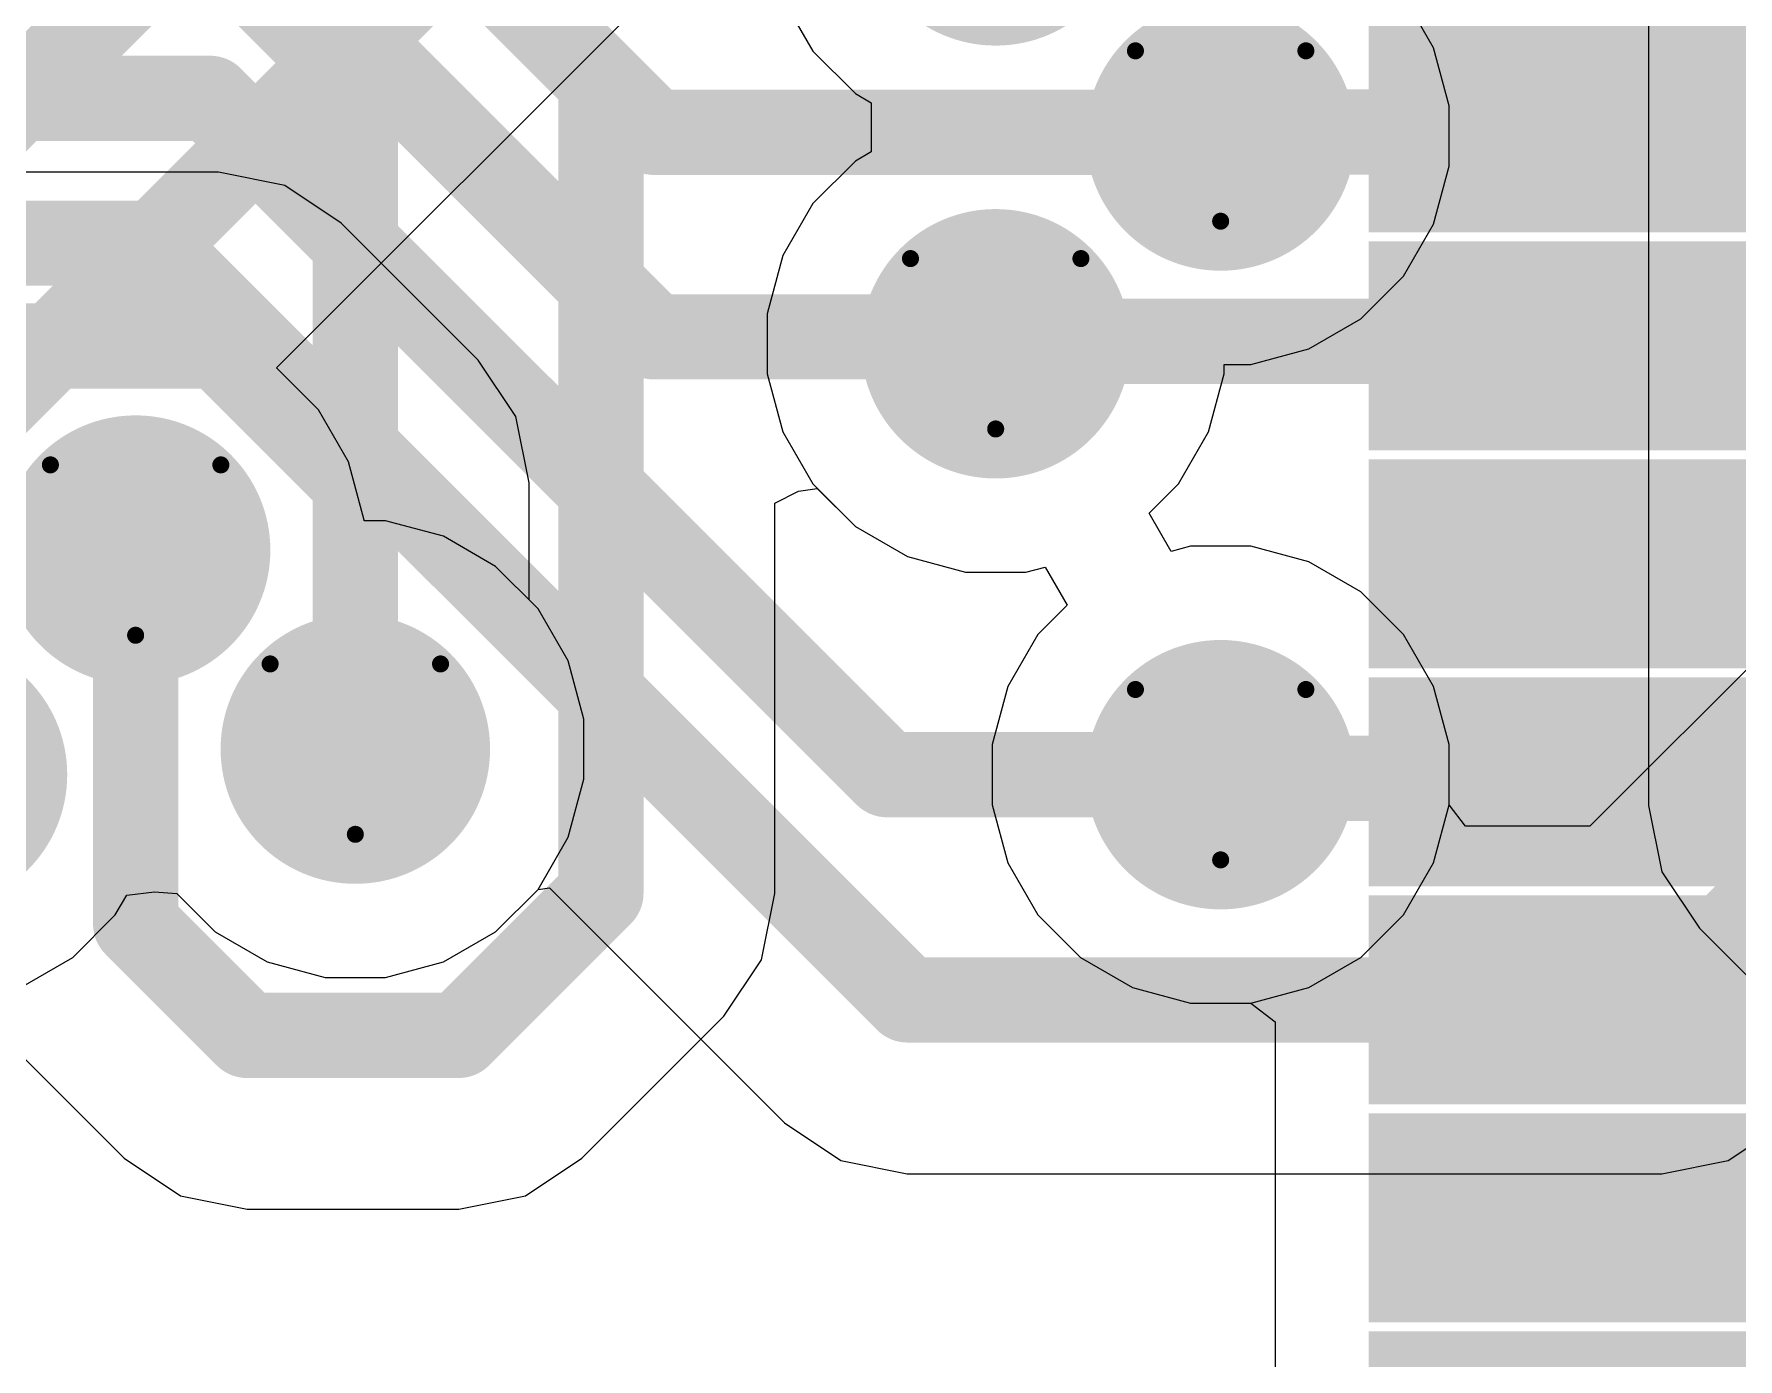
# Model space of a CAD drawing. Header units: inches. Extents: x -21 to 276, y -5 to 220.
# Drawn here: x 71.28 to 76.36, y 27.99 to 31.94 of the extents above; entities that cross this region are included whole.
import ezdxf

# ---------------------------------------------------------------- set-up
doc = ezdxf.new("R2010")
doc.units = ezdxf.units.IN
for name, color, linetype in [('Bottom Layer', 5, 'Continuous'), ('Bottom Paste', 16, 'Continuous'), ('Bottom Solder', 6, 'Continuous'), ('Drill Drawing', 1, 'Continuous'), ('Ground', 16, 'Continuous'), ('Power + Signal', 76, 'Continuous'), ('Top Layer', 1, 'Continuous'), ('Top Solder', 216, 'Continuous'), ('Via Holes', 16, 'Continuous')]:
    doc.layers.add(name, color=color, linetype=linetype)

# ---------------------------------------------------------------- blocks, each defined once
blk = doc.blocks.new('SSOP_28_208____B_58')
at = {"layer": 'Bottom Layer'}
for points in [[(-4.025, 0.535), (-2.775, 0.535), (-2.775, 0.115), (-4.025, 0.115)], [(-4.025, -0.115), (-2.775, -0.115), (-2.775, -0.535), (-4.025, -0.535)], [(-4.025, -0.765), (-2.775, -0.765), (-2.775, -1.185), (-4.025, -1.185)], [(-4.025, -1.415), (-2.775, -1.415), (-2.775, -1.835), (-4.025, -1.835)], [(-4.025, -2.065), (-2.775, -2.065), (-2.775, -2.485), (-4.025, -2.485)], [(-4.025, -2.715), (-2.775, -2.715), (-2.775, -3.135), (-4.025, -3.135)]]:
    blk.add_hatch(color=5, dxfattribs=at).paths.add_polyline_path(points)
at = {"layer": 'Bottom Paste'}
for points in [[(-4.025, 0.535), (-2.775, 0.535), (-2.775, 0.115), (-4.025, 0.115)], [(-4.025, -0.115), (-2.775, -0.115), (-2.775, -0.535), (-4.025, -0.535)], [(-4.025, -0.765), (-2.775, -0.765), (-2.775, -1.185), (-4.025, -1.185)], [(-4.025, -1.415), (-2.775, -1.415), (-2.775, -1.835), (-4.025, -1.835)], [(-4.025, -2.065), (-2.775, -2.065), (-2.775, -2.485), (-4.025, -2.485)], [(-4.025, -2.715), (-2.775, -2.715), (-2.775, -3.135), (-4.025, -3.135)]]:
    blk.add_hatch(color=16, dxfattribs=at).paths.add_polyline_path(points)
at = {"layer": 'Bottom Solder'}
for points in [[(-4.1266, 1.2866), (-2.6734, 1.2866), (-2.6734, 0.6634), (-4.1266, 0.6634)], [(-4.1266, 0.6366), (-2.6734, 0.6366), (-2.6734, 0.0134), (-4.1266, 0.0134)], [(-4.1266, -0.0134), (-2.6734, -0.0134), (-2.6734, -0.6366), (-4.1266, -0.6366)], [(-4.1266, -0.6634), (-2.6734, -0.6634), (-2.6734, -1.2866), (-4.1266, -1.2866)], [(-4.1266, -1.3134), (-2.6734, -1.3134), (-2.6734, -1.9366), (-4.1266, -1.9366)], [(-4.1266, -1.9634), (-2.6734, -1.9634), (-2.6734, -2.5866), (-4.1266, -2.5866)], [(-4.1266, -2.6134), (-2.6734, -2.6134), (-2.6734, -3.2366), (-4.1266, -3.2366)]]:
    blk.add_hatch(color=6, dxfattribs=at).paths.add_polyline_path(points)

msp = doc.modelspace()

# ---------------------------------------------------------------- hatches: boundary and pattern name
at = {"layer": 'Bottom Layer'}
h = msp.add_hatch(color=5, dxfattribs=at)
edge = h.paths.add_edge_path()
edge.add_arc((74.8132, 31.6376), 0.3, 0, 360)
h = msp.add_hatch(color=5, dxfattribs=at)
edge = h.paths.add_edge_path()
edge.add_arc((74.1426, 31.0182), 0.3, 0, 360)
h = msp.add_hatch(color=5, dxfattribs=at)
edge = h.paths.add_edge_path()
edge.add_arc((71.5789, 30.4031), 0.3, 0, 360)
h = msp.add_hatch(color=5, dxfattribs=at)
edge = h.paths.add_edge_path()
edge.add_arc((72.2338, 29.8096), 0.3, 0, 360)
h = msp.add_hatch(color=5, dxfattribs=at)
edge = h.paths.add_edge_path()
edge.add_arc((74.8132, 29.7334), 0.3, 0, 360)
at = {"layer": 'Bottom Solder'}
h = msp.add_hatch(color=6, dxfattribs=at)
edge = h.paths.add_edge_path()
edge.add_arc((74.1426, 32.3088), 0.4016, 0, 360)
h = msp.add_hatch(color=6, dxfattribs=at)
edge = h.paths.add_edge_path()
edge.add_arc((74.8132, 31.6376), 0.4016, 0, 360)
h = msp.add_hatch(color=6, dxfattribs=at)
edge = h.paths.add_edge_path()
edge.add_arc((74.1426, 31.0182), 0.4016, 0, 360)
h = msp.add_hatch(color=6, dxfattribs=at)
edge = h.paths.add_edge_path()
edge.add_arc((71.5789, 30.4031), 0.4016, 0, 360)
h = msp.add_hatch(color=6, dxfattribs=at)
edge = h.paths.add_edge_path()
edge.add_arc((72.2338, 29.8096), 0.4016, 0, 360)
h = msp.add_hatch(color=6, dxfattribs=at)
edge = h.paths.add_edge_path()
edge.add_arc((70.9734, 29.7334), 0.4016, 0, 360)
h = msp.add_hatch(color=6, dxfattribs=at)
edge = h.paths.add_edge_path()
edge.add_arc((74.8132, 29.7334), 0.4016, 0, 360)
at = {"layer": 'Ground'}
h = msp.add_hatch(color=16, dxfattribs=at)
edge = h.paths.add_edge_path()
edge.add_arc((74.8132, 31.6376), 0.3, 0, 360)
h = msp.add_hatch(color=16, dxfattribs=at)
edge = h.paths.add_edge_path()
edge.add_arc((74.1426, 31.0182), 0.3, 0, 360)
h = msp.add_hatch(color=16, dxfattribs=at)
edge = h.paths.add_edge_path()
edge.add_arc((71.5789, 30.4031), 0.3, 0, 360)
h = msp.add_hatch(color=16, dxfattribs=at)
edge = h.paths.add_edge_path()
edge.add_arc((72.2338, 29.8096), 0.3, 0, 360)
h = msp.add_hatch(color=16, dxfattribs=at)
edge = h.paths.add_edge_path()
edge.add_arc((74.8132, 29.7334), 0.3, 0, 360)
at = {"layer": 'Power + Signal'}
h = msp.add_hatch(color=76, dxfattribs=at)
edge = h.paths.add_edge_path()
edge.add_arc((74.8132, 31.6376), 0.3, 0, 360)
h = msp.add_hatch(color=76, dxfattribs=at)
edge = h.paths.add_edge_path()
edge.add_arc((74.1426, 31.0182), 0.3, 0, 360)
h = msp.add_hatch(color=76, dxfattribs=at)
edge = h.paths.add_edge_path()
edge.add_arc((71.5789, 30.4031), 0.3, 0, 360)
h = msp.add_hatch(color=76, dxfattribs=at)
edge = h.paths.add_edge_path()
edge.add_arc((72.2338, 29.8096), 0.3, 0, 360)
h = msp.add_hatch(color=76, dxfattribs=at)
edge = h.paths.add_edge_path()
edge.add_arc((74.8132, 29.7334), 0.3, 0, 360)
at = {"layer": 'Top Layer'}
h = msp.add_hatch(color=1, dxfattribs=at)
edge = h.paths.add_edge_path()
edge.add_arc((74.8132, 31.6376), 0.3, 0, 360)
h = msp.add_hatch(color=1, dxfattribs=at)
edge = h.paths.add_edge_path()
edge.add_arc((74.1426, 31.0182), 0.3, 0, 360)
h = msp.add_hatch(color=1, dxfattribs=at)
edge = h.paths.add_edge_path()
edge.add_arc((71.5789, 30.4031), 0.3, 0, 360)
h = msp.add_hatch(color=1, dxfattribs=at)
edge = h.paths.add_edge_path()
edge.add_arc((72.2338, 29.8096), 0.3, 0, 360)
h = msp.add_hatch(color=1, dxfattribs=at)
edge = h.paths.add_edge_path()
edge.add_arc((74.8132, 29.7334), 0.3, 0, 360)
at = {"layer": 'Top Solder'}
h = msp.add_hatch(color=216, dxfattribs=at)
edge = h.paths.add_edge_path()
edge.add_arc((74.1426, 32.3088), 0.4016, 0, 360)
h = msp.add_hatch(color=216, dxfattribs=at)
edge = h.paths.add_edge_path()
edge.add_arc((74.8132, 31.6376), 0.4016, 0, 360)
h = msp.add_hatch(color=216, dxfattribs=at)
edge = h.paths.add_edge_path()
edge.add_arc((74.1426, 31.0182), 0.4016, 0, 360)
h = msp.add_hatch(color=216, dxfattribs=at)
edge = h.paths.add_edge_path()
edge.add_arc((71.5789, 30.4031), 0.4016, 0, 360)
h = msp.add_hatch(color=216, dxfattribs=at)
edge = h.paths.add_edge_path()
edge.add_arc((72.2338, 29.8096), 0.4016, 0, 360)
h = msp.add_hatch(color=216, dxfattribs=at)
edge = h.paths.add_edge_path()
edge.add_arc((70.9734, 29.7334), 0.4016, 0, 360)
h = msp.add_hatch(color=216, dxfattribs=at)
edge = h.paths.add_edge_path()
edge.add_arc((74.8132, 29.7334), 0.4016, 0, 360)
at = {"layer": 'Via Holes'}
h = msp.add_hatch(color=7, dxfattribs=at)
edge = h.paths.add_edge_path()
edge.add_arc((74.8132, 31.6376), 0.15, 0, 360)
h = msp.add_hatch(color=7, dxfattribs=at)
edge = h.paths.add_edge_path()
edge.add_arc((74.1426, 31.0182), 0.15, 0, 360)
h = msp.add_hatch(color=7, dxfattribs=at)
edge = h.paths.add_edge_path()
edge.add_arc((71.5789, 30.4031), 0.15, 0, 360)
h = msp.add_hatch(color=7, dxfattribs=at)
edge = h.paths.add_edge_path()
edge.add_arc((72.2338, 29.8096), 0.15, 0, 360)
h = msp.add_hatch(color=7, dxfattribs=at)
edge = h.paths.add_edge_path()
edge.add_arc((74.8132, 29.7334), 0.15, 0, 360)

# ---------------------------------------------------------------- linework, layer by layer
at = {"layer": 'Bottom Layer'}
for p, q in [((73.508, 32.0459), (73.5977, 31.8907)), ((73.5977, 31.8907), (73.7245, 31.7639)), ((73.7245, 31.7639), (73.7713, 31.7368)), ((73.7713, 31.7368), (73.7713, 31.5902)), ((73.7245, 31.5631), (73.5977, 31.4363)), ((73.7713, 31.5902), (73.7245, 31.5631)), ((71.8256, 31.5297), (70.1874, 31.5297)), ((72.0239, 31.4902), (71.8256, 31.5297)), ((72.1919, 31.378), (72.0239, 31.4902)), ((73.5977, 31.4363), (73.508, 31.2811)), ((72.6001, 30.9698), (72.1919, 31.378)), ((73.508, 31.2811), (73.4616, 31.1079)), ((73.4616, 31.1079), (73.4616, 30.9285)), ((72.7124, 30.8017), (72.6001, 30.9698)), ((73.4616, 30.9285), (73.508, 30.7553)), ((72.7518, 30.6035), (72.7124, 30.8017)), ((73.508, 30.7553), (73.5977, 30.6001)), ((72.7518, 30.2547), (72.7518, 30.6035)), ((73.5977, 30.6001), (73.7245, 30.4733)), ((73.7245, 30.4733), (73.8797, 30.3836)), ((73.8797, 30.3836), (74.0529, 30.3372)), ((74.0529, 30.3372), (74.2323, 30.3372)), ((74.2323, 30.3372), (74.2897, 30.3526)), ((74.2897, 30.3526), (74.3554, 30.2387)), ((72.7788, 30.2277), (72.7518, 30.2547)), ((72.8684, 30.0724), (72.7788, 30.2277)), ((74.3554, 30.2387), (74.2682, 30.1515)), ((74.2682, 30.1515), (74.1786, 29.9962)), ((72.9148, 29.8992), (72.8684, 30.0724)), ((74.1786, 29.9962), (74.1322, 29.823)), ((72.9148, 29.7199), (72.9148, 29.8992)), ((74.1322, 29.823), (74.1322, 29.6437)), ((72.8684, 29.5467), (72.9148, 29.7199)), ((74.1322, 29.6437), (74.1786, 29.4705)), ((72.7788, 29.3914), (72.8684, 29.5467)), ((74.1786, 29.4705), (74.2682, 29.3152)), ((71.5184, 29.3152), (71.5523, 29.374)), ((71.5523, 29.374), (71.6349, 29.3846)), ((71.6349, 29.3846), (71.7016, 29.3787)), ((71.7016, 29.3787), (71.8157, 29.2646)), ((72.652, 29.2646), (72.7788, 29.3914)), ((71.3916, 29.1884), (71.5184, 29.3152)), ((74.2682, 29.3152), (74.395, 29.1884)), ((71.8157, 29.2646), (71.971, 29.175)), ((72.4967, 29.175), (72.652, 29.2646)), ((71.2363, 29.0988), (71.3916, 29.1884)), ((71.971, 29.175), (72.1442, 29.1286)), ((72.3235, 29.1286), (72.4967, 29.175)), ((74.395, 29.1884), (74.5503, 29.0988)), ((72.1442, 29.1286), (72.3235, 29.1286)), ((74.5503, 29.0988), (74.7235, 29.0524)), ((74.7235, 29.0524), (74.9028, 29.0524)), ((74.9028, 29.0524), (74.9754, 28.9967)), ((74.9754, 28.9967), (74.9754, 27.9625))]:
    msp.add_line(p, q, dxfattribs=at)
for points in [[(74.8132, 31.6376, 0.254, 0.254, 0), (74.8252, 31.6497, 0.254, 0.254, 0)], [(74.8252, 31.6497, 0.254, 0.254, 0), (75.9693, 31.6497, 0.254, 0.254, 0)], [(75.9693, 31.6497, 0.254, 0.254, 0), (75.9814, 31.6617, 0.254, 0.254, 0)], [(69.1814, 31.0117, 0.254, 0.254, 0), (71.8256, 31.0117, 0.254, 0.254, 0)], [(71.8256, 31.0117, 0.254, 0.254, 0), (72.2338, 30.6035, 0.254, 0.254, 0)], [(74.1426, 31.0182, 0.254, 0.254, 0), (74.1497, 31.0253, 0.254, 0.254, 0)], [(74.1497, 31.0253, 0.254, 0.254, 0), (75.9678, 31.0253, 0.254, 0.254, 0)], [(75.9678, 31.0253, 0.254, 0.254, 0), (75.9814, 31.0117, 0.254, 0.254, 0)], [(72.2338, 29.8096, 0.254, 0.254, 0), (72.2338, 30.6035, 0.254, 0.254, 0)], [(69.2235, 30.4038, 0.254, 0.254, 0), (71.5782, 30.4038, 0.254, 0.254, 0)], [(71.5782, 30.4038, 0.254, 0.254, 0), (71.5789, 30.4031, 0.254, 0.254, 0)], [(75.9814, 30.3617, 0.254, 0.254, 0), (75.9984, 30.3447, 0.254, 0.254, 0)], [(75.9984, 30.3447, 0.254, 0.254, 0), (77.3767, 30.3447, 0.254, 0.254, 0)], [(74.8132, 29.7334, 0.254, 0.254, 0), (74.824, 29.7225, 0.254, 0.254, 0)], [(74.824, 29.7225, 0.254, 0.254, 0), (75.9705, 29.7225, 0.254, 0.254, 0)], [(75.9705, 29.7225, 0.254, 0.254, 0), (75.9814, 29.7117, 0.254, 0.254, 0)], [(75.9814, 29.0617, 0.254, 0.254, 0), (75.9834, 29.0597, 0.254, 0.254, 0)], [(75.9834, 29.0597, 0.254, 0.254, 0), (77.1885, 29.0597, 0.254, 0.254, 0)]]:
    msp.add_lwpolyline(points, format="xyseb", dxfattribs=at)
for points in [[(74.7497, 31.6376, 0.127, 0.127, 1), (74.8767, 31.6376, 0.127, 0.127, 1)], [(74.7617, 31.6497, 0.127, 0.127, 1), (74.8887, 31.6497, 0.127, 0.127, 1)], [(74.7617, 31.6497, 0.127, 0.127, 1), (74.8887, 31.6497, 0.127, 0.127, 1)], [(75.9058, 31.6497, 0.127, 0.127, 1), (76.0328, 31.6497, 0.127, 0.127, 1)], [(75.9058, 31.6497, 0.127, 0.127, 1), (76.0328, 31.6497, 0.127, 0.127, 1)], [(75.9179, 31.6617, 0.127, 0.127, 1), (76.0449, 31.6617, 0.127, 0.127, 1)], [(71.7621, 31.0117, 0.127, 0.127, 1), (71.8891, 31.0117, 0.127, 0.127, 1)], [(71.7621, 31.0117, 0.127, 0.127, 1), (71.8891, 31.0117, 0.127, 0.127, 1)], [(74.0791, 31.0182, 0.127, 0.127, 1), (74.2061, 31.0182, 0.127, 0.127, 1)], [(74.0862, 31.0253, 0.127, 0.127, 1), (74.2132, 31.0253, 0.127, 0.127, 1)], [(74.0862, 31.0253, 0.127, 0.127, 1), (74.2132, 31.0253, 0.127, 0.127, 1)], [(75.9043, 31.0253, 0.127, 0.127, 1), (76.0313, 31.0253, 0.127, 0.127, 1)], [(75.9043, 31.0253, 0.127, 0.127, 1), (76.0313, 31.0253, 0.127, 0.127, 1)], [(75.9179, 31.0117, 0.127, 0.127, 1), (76.0449, 31.0117, 0.127, 0.127, 1)], [(72.1703, 30.6035, 0.127, 0.127, 1), (72.2973, 30.6035, 0.127, 0.127, 1)], [(72.1703, 30.6035, 0.127, 0.127, 1), (72.2973, 30.6035, 0.127, 0.127, 1)], [(71.5147, 30.4038, 0.127, 0.127, 1), (71.6417, 30.4038, 0.127, 0.127, 1)], [(71.5147, 30.4038, 0.127, 0.127, 1), (71.6417, 30.4038, 0.127, 0.127, 1)], [(71.5154, 30.4031, 0.127, 0.127, 1), (71.6424, 30.4031, 0.127, 0.127, 1)], [(75.9179, 30.3617, 0.127, 0.127, 1), (76.0449, 30.3617, 0.127, 0.127, 1)], [(75.9349, 30.3447, 0.127, 0.127, 1), (76.0619, 30.3447, 0.127, 0.127, 1)], [(75.9349, 30.3447, 0.127, 0.127, 1), (76.0619, 30.3447, 0.127, 0.127, 1)], [(72.1703, 29.8096, 0.127, 0.127, 1), (72.2973, 29.8096, 0.127, 0.127, 1)], [(74.7497, 29.7334, 0.127, 0.127, 1), (74.8767, 29.7334, 0.127, 0.127, 1)], [(74.7605, 29.7225, 0.127, 0.127, 1), (74.8875, 29.7225, 0.127, 0.127, 1)], [(74.7605, 29.7225, 0.127, 0.127, 1), (74.8875, 29.7225, 0.127, 0.127, 1)], [(75.907, 29.7225, 0.127, 0.127, 1), (76.034, 29.7225, 0.127, 0.127, 1)], [(75.907, 29.7225, 0.127, 0.127, 1), (76.034, 29.7225, 0.127, 0.127, 1)], [(75.9179, 29.7117, 0.127, 0.127, 1), (76.0449, 29.7117, 0.127, 0.127, 1)], [(75.9179, 29.0617, 0.127, 0.127, 1), (76.0449, 29.0617, 0.127, 0.127, 1)], [(75.9199, 29.0597, 0.127, 0.127, 1), (76.0469, 29.0597, 0.127, 0.127, 1)], [(75.9199, 29.0597, 0.127, 0.127, 1), (76.0469, 29.0597, 0.127, 0.127, 1)]]:
    msp.add_lwpolyline(points, format="xyseb", close=True, dxfattribs=at)
at = {"layer": 'Drill Drawing'}
for points in [[(74.5592, 31.8916, 0.0508, 0.0508, 0), (75.0672, 31.8916, 0.0508, 0.0508, 0)], [(74.5592, 31.8916, 0.0508, 0.0508, 0), (74.8132, 31.3836, 0.0508, 0.0508, 0)], [(74.8132, 31.3836, 0.0508, 0.0508, 0), (75.0672, 31.8916, 0.0508, 0.0508, 0)], [(73.8886, 31.2722, 0.0508, 0.0508, 0), (74.3966, 31.2722, 0.0508, 0.0508, 0)], [(73.8886, 31.2722, 0.0508, 0.0508, 0), (74.1426, 30.7642, 0.0508, 0.0508, 0)], [(74.1426, 30.7642, 0.0508, 0.0508, 0), (74.3966, 31.2722, 0.0508, 0.0508, 0)], [(71.3249, 30.6571, 0.0508, 0.0508, 0), (71.8329, 30.6571, 0.0508, 0.0508, 0)], [(71.3249, 30.6571, 0.0508, 0.0508, 0), (71.5789, 30.1491, 0.0508, 0.0508, 0)], [(71.5789, 30.1491, 0.0508, 0.0508, 0), (71.8329, 30.6571, 0.0508, 0.0508, 0)], [(71.9798, 30.0636, 0.0508, 0.0508, 0), (72.4878, 30.0636, 0.0508, 0.0508, 0)], [(71.9798, 30.0636, 0.0508, 0.0508, 0), (72.2338, 29.5556, 0.0508, 0.0508, 0)], [(72.2338, 29.5556, 0.0508, 0.0508, 0), (72.4878, 30.0636, 0.0508, 0.0508, 0)], [(74.5592, 29.9874, 0.0508, 0.0508, 0), (75.0672, 29.9874, 0.0508, 0.0508, 0)], [(74.5592, 29.9874, 0.0508, 0.0508, 0), (74.8132, 29.4794, 0.0508, 0.0508, 0)], [(74.8132, 29.4794, 0.0508, 0.0508, 0), (75.0672, 29.9874, 0.0508, 0.0508, 0)]]:
    msp.add_lwpolyline(points, format="xyseb", dxfattribs=at)
for points in [[(74.5465, 31.8916, 0.0254, 0.0254, 1), (74.5719, 31.8916, 0.0254, 0.0254, 1)], [(74.5465, 31.8916, 0.0254, 0.0254, 1), (74.5719, 31.8916, 0.0254, 0.0254, 1)], [(75.0545, 31.8916, 0.0254, 0.0254, 1), (75.0799, 31.8916, 0.0254, 0.0254, 1)], [(75.0545, 31.8916, 0.0254, 0.0254, 1), (75.0799, 31.8916, 0.0254, 0.0254, 1)], [(74.8005, 31.3836, 0.0254, 0.0254, 1), (74.8259, 31.3836, 0.0254, 0.0254, 1)], [(74.8005, 31.3836, 0.0254, 0.0254, 1), (74.8259, 31.3836, 0.0254, 0.0254, 1)], [(73.8759, 31.2722, 0.0254, 0.0254, 1), (73.9013, 31.2722, 0.0254, 0.0254, 1)], [(73.8759, 31.2722, 0.0254, 0.0254, 1), (73.9013, 31.2722, 0.0254, 0.0254, 1)], [(74.3839, 31.2722, 0.0254, 0.0254, 1), (74.4093, 31.2722, 0.0254, 0.0254, 1)], [(74.3839, 31.2722, 0.0254, 0.0254, 1), (74.4093, 31.2722, 0.0254, 0.0254, 1)], [(74.1299, 30.7642, 0.0254, 0.0254, 1), (74.1553, 30.7642, 0.0254, 0.0254, 1)], [(74.1299, 30.7642, 0.0254, 0.0254, 1), (74.1553, 30.7642, 0.0254, 0.0254, 1)], [(71.3122, 30.6571, 0.0254, 0.0254, 1), (71.3376, 30.6571, 0.0254, 0.0254, 1)], [(71.3122, 30.6571, 0.0254, 0.0254, 1), (71.3376, 30.6571, 0.0254, 0.0254, 1)], [(71.8202, 30.6571, 0.0254, 0.0254, 1), (71.8456, 30.6571, 0.0254, 0.0254, 1)], [(71.8202, 30.6571, 0.0254, 0.0254, 1), (71.8456, 30.6571, 0.0254, 0.0254, 1)], [(71.5662, 30.1491, 0.0254, 0.0254, 1), (71.5916, 30.1491, 0.0254, 0.0254, 1)], [(71.5662, 30.1491, 0.0254, 0.0254, 1), (71.5916, 30.1491, 0.0254, 0.0254, 1)], [(71.9671, 30.0636, 0.0254, 0.0254, 1), (71.9925, 30.0636, 0.0254, 0.0254, 1)], [(71.9671, 30.0636, 0.0254, 0.0254, 1), (71.9925, 30.0636, 0.0254, 0.0254, 1)], [(72.4751, 30.0636, 0.0254, 0.0254, 1), (72.5005, 30.0636, 0.0254, 0.0254, 1)], [(72.4751, 30.0636, 0.0254, 0.0254, 1), (72.5005, 30.0636, 0.0254, 0.0254, 1)], [(74.5465, 29.9874, 0.0254, 0.0254, 1), (74.5719, 29.9874, 0.0254, 0.0254, 1)], [(74.5465, 29.9874, 0.0254, 0.0254, 1), (74.5719, 29.9874, 0.0254, 0.0254, 1)], [(75.0545, 29.9874, 0.0254, 0.0254, 1), (75.0799, 29.9874, 0.0254, 0.0254, 1)], [(75.0545, 29.9874, 0.0254, 0.0254, 1), (75.0799, 29.9874, 0.0254, 0.0254, 1)], [(72.2211, 29.5556, 0.0254, 0.0254, 1), (72.2465, 29.5556, 0.0254, 0.0254, 1)], [(72.2211, 29.5556, 0.0254, 0.0254, 1), (72.2465, 29.5556, 0.0254, 0.0254, 1)], [(74.8005, 29.4794, 0.0254, 0.0254, 1), (74.8259, 29.4794, 0.0254, 0.0254, 1)], [(74.8005, 29.4794, 0.0254, 0.0254, 1), (74.8259, 29.4794, 0.0254, 0.0254, 1)]]:
    msp.add_lwpolyline(points, format="xyseb", close=True, dxfattribs=at)
at = {"layer": 'Ground'}
for p, q in [((75.4478, 31.9005), (75.3581, 32.0557)), ((75.4942, 31.7273), (75.4478, 31.9005)), ((75.4942, 31.5479), (75.4942, 31.7273)), ((75.4478, 31.3747), (75.4942, 31.5479)), ((75.3581, 31.2195), (75.4478, 31.3747)), ((75.2313, 31.0927), (75.3581, 31.2195)), ((75.076, 31.003), (75.2313, 31.0927)), ((74.9028, 30.9566), (75.076, 31.003)), ((74.8236, 30.9285), (74.8236, 30.9566)), ((74.8236, 30.9566), (74.9028, 30.9566)), ((74.7772, 30.7553), (74.8236, 30.9285)), ((74.6875, 30.6001), (74.7772, 30.7553)), ((73.4839, 30.5431), (73.5547, 30.5785)), ((73.5547, 30.5785), (73.6109, 30.5868)), ((73.6109, 30.5868), (73.7245, 30.4733)), ((74.6003, 30.5129), (74.6875, 30.6001)), ((73.4839, 29.3796), (73.4839, 30.5431)), ((74.6661, 30.399), (74.6003, 30.5129)), ((73.7245, 30.4733), (73.8797, 30.3836)), ((73.8797, 30.3836), (74.0529, 30.3372)), ((74.7235, 30.4144), (74.6661, 30.399)), ((74.9028, 30.4144), (74.7235, 30.4144)), ((75.076, 30.368), (74.9028, 30.4144)), ((74.0529, 30.3372), (74.2323, 30.3372)), ((74.2323, 30.3372), (74.2897, 30.3526)), ((74.2897, 30.3526), (74.3554, 30.2387)), ((75.2313, 30.2783), (75.076, 30.368)), ((75.3581, 30.1515), (75.2313, 30.2783)), ((74.3554, 30.2387), (74.2682, 30.1515)), ((74.2682, 30.1515), (74.1786, 29.9962)), ((75.4478, 29.9962), (75.3581, 30.1515)), ((74.1786, 29.9962), (74.1322, 29.823)), ((75.4942, 29.823), (75.4478, 29.9962)), ((74.1322, 29.823), (74.1322, 29.6437)), ((75.4942, 29.6437), (75.4942, 29.823)), ((74.1322, 29.6437), (74.1786, 29.4705)), ((75.4478, 29.4705), (75.4942, 29.6437)), ((74.1786, 29.4705), (74.2682, 29.3152)), ((75.3581, 29.3152), (75.4478, 29.4705)), ((73.4445, 29.1813), (73.4839, 29.3795)), ((73.4839, 29.3795), (73.4839, 29.3796)), ((74.2682, 29.3152), (74.395, 29.1884)), ((75.2313, 29.1884), (75.3581, 29.3152)), ((73.3322, 29.0133), (73.4445, 29.1813)), ((74.395, 29.1884), (74.5503, 29.0988)), ((75.076, 29.0988), (75.2313, 29.1884)), ((74.5503, 29.0988), (74.7235, 29.0524)), ((74.7235, 29.0524), (74.9028, 29.0524)), ((74.9028, 29.0524), (75.076, 29.0988)), ((72.9086, 28.5898), (73.3322, 29.0133)), ((73.3322, 29.0133), (73.3322, 29.0133)), ((71.2127, 28.9218), (71.5447, 28.5898)), ((71.5447, 28.5898), (71.5447, 28.5898)), ((71.5447, 28.5898), (71.7127, 28.4775)), ((72.7406, 28.4775), (72.9086, 28.5898)), ((71.7127, 28.4775), (71.9109, 28.438)), ((72.5424, 28.438), (72.7406, 28.4775)), ((71.9109, 28.438), (72.5424, 28.438))]:
    msp.add_line(p, q, dxfattribs=at)
for points in [[(71.008, 33.7566, 0.254, 0.254, 0), (72.9659, 31.7987, 0.254, 0.254, 0)], [(70.7101, 33.3206, 0.254, 0.254, 0), (72.2338, 31.7969, 0.254, 0.254, 0)], [(72.2338, 29.8096, 0.254, 0.254, 0), (72.2338, 31.7969, 0.254, 0.254, 0)], [(72.9659, 29.3795, 0.254, 0.254, 0), (72.9659, 31.7987, 0.254, 0.254, 0)], [(71.5789, 29.288, 0.254, 0.254, 0), (71.5789, 30.4031, 0.254, 0.254, 0)], [(72.5424, 28.956, 0.254, 0.254, 0), (72.9659, 29.3795, 0.254, 0.254, 0)], [(71.5789, 29.288, 0.254, 0.254, 0), (71.9109, 28.956, 0.254, 0.254, 0)], [(71.9109, 28.956, 0.254, 0.254, 0), (72.5424, 28.956, 0.254, 0.254, 0)]]:
    msp.add_lwpolyline(points, format="xyseb", dxfattribs=at)
for points in [[(72.1703, 31.7969, 0.127, 0.127, 1), (72.2973, 31.7969, 0.127, 0.127, 1)], [(72.1703, 31.7969, 0.127, 0.127, 1), (72.2973, 31.7969, 0.127, 0.127, 1)], [(72.9024, 31.7987, 0.127, 0.127, 1), (73.0294, 31.7987, 0.127, 0.127, 1)], [(72.9024, 31.7987, 0.127, 0.127, 1), (73.0294, 31.7987, 0.127, 0.127, 1)], [(71.5154, 30.4031, 0.127, 0.127, 1), (71.6424, 30.4031, 0.127, 0.127, 1)], [(72.1703, 29.8096, 0.127, 0.127, 1), (72.2973, 29.8096, 0.127, 0.127, 1)], [(72.9024, 29.3795, 0.127, 0.127, 1), (73.0294, 29.3795, 0.127, 0.127, 1)], [(72.9024, 29.3795, 0.127, 0.127, 1), (73.0294, 29.3795, 0.127, 0.127, 1)], [(71.5154, 29.288, 0.127, 0.127, 1), (71.6424, 29.288, 0.127, 0.127, 1)], [(71.5154, 29.288, 0.127, 0.127, 1), (71.6424, 29.288, 0.127, 0.127, 1)], [(71.8474, 28.956, 0.127, 0.127, 1), (71.9744, 28.956, 0.127, 0.127, 1)], [(71.8474, 28.956, 0.127, 0.127, 1), (71.9744, 28.956, 0.127, 0.127, 1)], [(72.4789, 28.956, 0.127, 0.127, 1), (72.6059, 28.956, 0.127, 0.127, 1)], [(72.4789, 28.956, 0.127, 0.127, 1), (72.6059, 28.956, 0.127, 0.127, 1)]]:
    msp.add_lwpolyline(points, format="xyseb", close=True, dxfattribs=at)
at = {"layer": 'Power + Signal'}
for p, q in [((75.4478, 31.9005), (75.3581, 32.0557)), ((75.4942, 31.7273), (75.4478, 31.9005)), ((75.4942, 31.5479), (75.4942, 31.7273)), ((75.4478, 31.3747), (75.4942, 31.5479)), ((75.3581, 31.2195), (75.4478, 31.3747)), ((75.2313, 31.0927), (75.3581, 31.2195)), ((75.076, 31.003), (75.2313, 31.0927)), ((74.9028, 30.9566), (75.076, 31.003)), ((74.8236, 30.9285), (74.8236, 30.9566)), ((74.8236, 30.9566), (74.9028, 30.9566)), ((74.7772, 30.7553), (74.8236, 30.9285)), ((74.6875, 30.6001), (74.7772, 30.7553)), ((74.6003, 30.5129), (74.6875, 30.6001)), ((74.6661, 30.399), (74.6003, 30.5129)), ((74.7235, 30.4144), (74.6661, 30.399)), ((74.9028, 30.4144), (74.7235, 30.4144)), ((75.076, 30.368), (74.9028, 30.4144)), ((76.7128, 30.3791), (75.9134, 29.5797)), ((75.2313, 30.2783), (75.076, 30.368)), ((75.3581, 30.1515), (75.2313, 30.2783)), ((75.4478, 29.9962), (75.3581, 30.1515)), ((75.4942, 29.823), (75.4478, 29.9962)), ((75.4942, 29.6437), (75.4942, 29.823)), ((75.5433, 29.5797), (75.4942, 29.6437)), ((75.9134, 29.5797), (75.5433, 29.5797)), ((71.5184, 29.3152), (71.5523, 29.374)), ((71.5523, 29.374), (71.6349, 29.3846)), ((71.6349, 29.3846), (71.7016, 29.3787)), ((71.7016, 29.3787), (71.8157, 29.2646)), ((72.652, 29.2646), (72.7788, 29.3914)), ((72.7788, 29.3914), (72.8125, 29.3959)), ((72.8125, 29.3959), (73.5129, 28.6955)), ((71.3916, 29.1884), (71.5184, 29.3152)), ((71.8157, 29.2646), (71.971, 29.175)), ((72.4967, 29.175), (72.652, 29.2646)), ((71.2363, 29.0988), (71.3916, 29.1884)), ((71.971, 29.175), (72.1442, 29.1286)), ((72.3235, 29.1286), (72.4967, 29.175)), ((72.1442, 29.1286), (72.3235, 29.1286)), ((73.5129, 28.6955), (73.681, 28.5832)), ((76.3261, 28.5832), (76.4743, 28.6822)), ((73.681, 28.5832), (73.8792, 28.5438)), ((73.8792, 28.5438), (76.1279, 28.5438)), ((76.1279, 28.5438), (76.3261, 28.5832))]:
    msp.add_line(p, q, dxfattribs=at)
for points in [[(72.1593, 32.6136, 0.254, 0.254, 0), (73.1245, 31.6484, 0.254, 0.254, 0)], [(71.9804, 32.1818, 0.254, 0.254, 0), (73.1234, 31.0388, 0.254, 0.254, 0)], [(51.9695, 31.75, 0.254, 0.254, 0), (71.8016, 31.75, 0.254, 0.254, 0)], [(71.8016, 31.75, 0.254, 0.254, 0), (73.8182, 29.7334, 0.254, 0.254, 0)], [(73.1245, 31.6484, 0.254, 0.254, 0), (74.8132, 31.6484, 0.254, 0.254, 0)], [(51.4858, 31.3182, 0.254, 0.254, 0), (71.6227, 31.3182, 0.254, 0.254, 0)], [(71.6227, 31.3182, 0.254, 0.254, 0), (73.8792, 29.0617, 0.254, 0.254, 0)], [(73.1234, 31.0388, 0.254, 0.254, 0), (74.122, 31.0388, 0.254, 0.254, 0)], [(74.122, 31.0388, 0.254, 0.254, 0), (74.1426, 31.0182, 0.254, 0.254, 0)], [(76.1279, 29.0617, 0.254, 0.254, 0), (77.3938, 30.3276, 0.254, 0.254, 0)], [(73.8182, 29.7334, 0.254, 0.254, 0), (74.8132, 29.7334, 0.254, 0.254, 0)], [(73.8792, 29.0617, 0.254, 0.254, 0), (76.1279, 29.0617, 0.254, 0.254, 0)]]:
    msp.add_lwpolyline(points, format="xyseb", dxfattribs=at)
for points in [[(71.7381, 31.75, 0.127, 0.127, 1), (71.8651, 31.75, 0.127, 0.127, 1)], [(71.7381, 31.75, 0.127, 0.127, 1), (71.8651, 31.75, 0.127, 0.127, 1)], [(73.061, 31.6484, 0.127, 0.127, 1), (73.188, 31.6484, 0.127, 0.127, 1)], [(73.061, 31.6484, 0.127, 0.127, 1), (73.188, 31.6484, 0.127, 0.127, 1)], [(74.7497, 31.6484, 0.127, 0.127, 1), (74.8767, 31.6484, 0.127, 0.127, 1)], [(71.5592, 31.3182, 0.127, 0.127, 1), (71.6862, 31.3182, 0.127, 0.127, 1)], [(71.5592, 31.3182, 0.127, 0.127, 1), (71.6862, 31.3182, 0.127, 0.127, 1)], [(73.0599, 31.0388, 0.127, 0.127, 1), (73.1869, 31.0388, 0.127, 0.127, 1)], [(73.0599, 31.0388, 0.127, 0.127, 1), (73.1869, 31.0388, 0.127, 0.127, 1)], [(74.0585, 31.0388, 0.127, 0.127, 1), (74.1855, 31.0388, 0.127, 0.127, 1)], [(74.0585, 31.0388, 0.127, 0.127, 1), (74.1855, 31.0388, 0.127, 0.127, 1)], [(74.0791, 31.0182, 0.127, 0.127, 1), (74.2061, 31.0182, 0.127, 0.127, 1)], [(73.7547, 29.7334, 0.127, 0.127, 1), (73.8817, 29.7334, 0.127, 0.127, 1)], [(73.7547, 29.7334, 0.127, 0.127, 1), (73.8817, 29.7334, 0.127, 0.127, 1)], [(74.7497, 29.7334, 0.127, 0.127, 1), (74.8767, 29.7334, 0.127, 0.127, 1)], [(73.8157, 29.0617, 0.127, 0.127, 1), (73.9427, 29.0617, 0.127, 0.127, 1)], [(73.8157, 29.0617, 0.127, 0.127, 1), (73.9427, 29.0617, 0.127, 0.127, 1)], [(76.0644, 29.0617, 0.127, 0.127, 1), (76.1914, 29.0617, 0.127, 0.127, 1)], [(76.0644, 29.0617, 0.127, 0.127, 1), (76.1914, 29.0617, 0.127, 0.127, 1)]]:
    msp.add_lwpolyline(points, format="xyseb", close=True, dxfattribs=at)
at = {"layer": 'Top Layer'}
for p, q in [((76.0884, 33.1875), (76.0884, 29.6418)), ((71.9991, 30.946), (73.3346, 32.2816)), ((75.4478, 31.9005), (75.3581, 32.0557)), ((73.508, 32.0459), (73.5977, 31.8907)), ((75.4942, 31.7273), (75.4478, 31.9005)), ((73.5977, 31.8907), (73.7245, 31.7639)), ((73.7245, 31.7639), (73.7713, 31.7368)), ((73.7713, 31.7368), (73.7713, 31.5902)), ((75.4942, 31.5479), (75.4942, 31.7273)), ((73.7245, 31.5631), (73.5977, 31.4363)), ((73.7713, 31.5902), (73.7245, 31.5631)), ((75.4478, 31.3747), (75.4942, 31.5479)), ((73.5977, 31.4363), (73.508, 31.2811)), ((75.3581, 31.2195), (75.4478, 31.3747)), ((73.508, 31.2811), (73.4616, 31.1079)), ((75.2313, 31.0927), (75.3581, 31.2195)), ((73.4616, 31.1079), (73.4616, 30.9285)), ((75.076, 31.003), (75.2313, 31.0927)), ((74.9028, 30.9566), (75.076, 31.003)), ((72.1239, 30.8212), (71.9991, 30.946)), ((74.8236, 30.9285), (74.8236, 30.9566)), ((74.8236, 30.9566), (74.9028, 30.9566)), ((73.4616, 30.9285), (73.508, 30.7553)), ((74.7772, 30.7553), (74.8236, 30.9285)), ((72.2135, 30.6659), (72.1239, 30.8212)), ((73.508, 30.7553), (73.5977, 30.6001)), ((74.6875, 30.6001), (74.7772, 30.7553)), ((72.2599, 30.4927), (72.2135, 30.6659)), ((73.5977, 30.6001), (73.7245, 30.4733)), ((74.6003, 30.5129), (74.6875, 30.6001)), ((72.2599, 30.4906), (72.2599, 30.4927)), ((72.3235, 30.4906), (72.2599, 30.4906)), ((72.4967, 30.4442), (72.3235, 30.4906)), ((74.6661, 30.399), (74.6003, 30.5129)), ((72.652, 30.3545), (72.4967, 30.4442)), ((73.7245, 30.4733), (73.8797, 30.3836)), ((73.8797, 30.3836), (74.0529, 30.3372)), ((74.7235, 30.4144), (74.6661, 30.399)), ((74.9028, 30.4144), (74.7235, 30.4144)), ((75.076, 30.368), (74.9028, 30.4144)), ((72.7788, 30.2277), (72.652, 30.3545)), ((74.0529, 30.3372), (74.2323, 30.3372)), ((74.2323, 30.3372), (74.2897, 30.3526)), ((74.2897, 30.3526), (74.3554, 30.2387)), ((75.2313, 30.2783), (75.076, 30.368)), ((75.3581, 30.1515), (75.2313, 30.2783)), ((72.8684, 30.0724), (72.7788, 30.2277)), ((74.3554, 30.2387), (74.2682, 30.1515)), ((74.2682, 30.1515), (74.1786, 29.9962)), ((75.4478, 29.9962), (75.3581, 30.1515)), ((72.9148, 29.8992), (72.8684, 30.0724)), ((74.1786, 29.9962), (74.1322, 29.823)), ((75.4942, 29.823), (75.4478, 29.9962)), ((72.9148, 29.7199), (72.9148, 29.8992)), ((74.1322, 29.823), (74.1322, 29.6437)), ((75.4942, 29.6437), (75.4942, 29.823)), ((72.8684, 29.5467), (72.9148, 29.7199)), ((74.1322, 29.6437), (74.1786, 29.4705)), ((75.4478, 29.4705), (75.4942, 29.6437)), ((76.0884, 29.6418), (76.1278, 29.4436)), ((72.7788, 29.3914), (72.8684, 29.5467)), ((74.1786, 29.4705), (74.2682, 29.3152)), ((75.3581, 29.3152), (75.4478, 29.4705)), ((76.1278, 29.4436), (76.2401, 29.2756)), ((71.5184, 29.3152), (71.5523, 29.374)), ((71.5523, 29.374), (71.6349, 29.3846)), ((71.6349, 29.3846), (71.7016, 29.3787)), ((71.7016, 29.3787), (71.8157, 29.2646)), ((72.652, 29.2646), (72.7788, 29.3914)), ((71.3916, 29.1884), (71.5184, 29.3152)), ((74.2682, 29.3152), (74.395, 29.1884)), ((75.2313, 29.1884), (75.3581, 29.3152)), ((71.8157, 29.2646), (71.971, 29.175)), ((72.4967, 29.175), (72.652, 29.2646)), ((76.2401, 29.2756), (76.5096, 29.0061)), ((71.2363, 29.0988), (71.3916, 29.1884)), ((71.971, 29.175), (72.1442, 29.1286)), ((72.3235, 29.1286), (72.4967, 29.175)), ((74.395, 29.1884), (74.5503, 29.0988)), ((75.076, 29.0988), (75.2313, 29.1884)), ((72.1442, 29.1286), (72.3235, 29.1286)), ((74.5503, 29.0988), (74.7235, 29.0524)), ((74.7235, 29.0524), (74.9028, 29.0524)), ((74.9028, 29.0524), (75.076, 29.0988))]:
    msp.add_line(p, q, dxfattribs=at)
for points in [[(70.7027, 31.2217, 0.254, 0.254, 0), (74.7116, 35.2306, 0.254, 0.254, 0)], [(71.0037, 30.6832, 0.254, 0.254, 0), (75.3464, 35.0258, 0.254, 0.254, 0)]]:
    msp.add_lwpolyline(points, format="xyseb", dxfattribs=at)

# ---------------------------------------------------------------- block references
at = {"rotation": 180}
msp.add_blockref('SSOP_28_208____B_58', (72.5814, 28.7367), dxfattribs=at)

doc.saveas('drawing.dxf')
